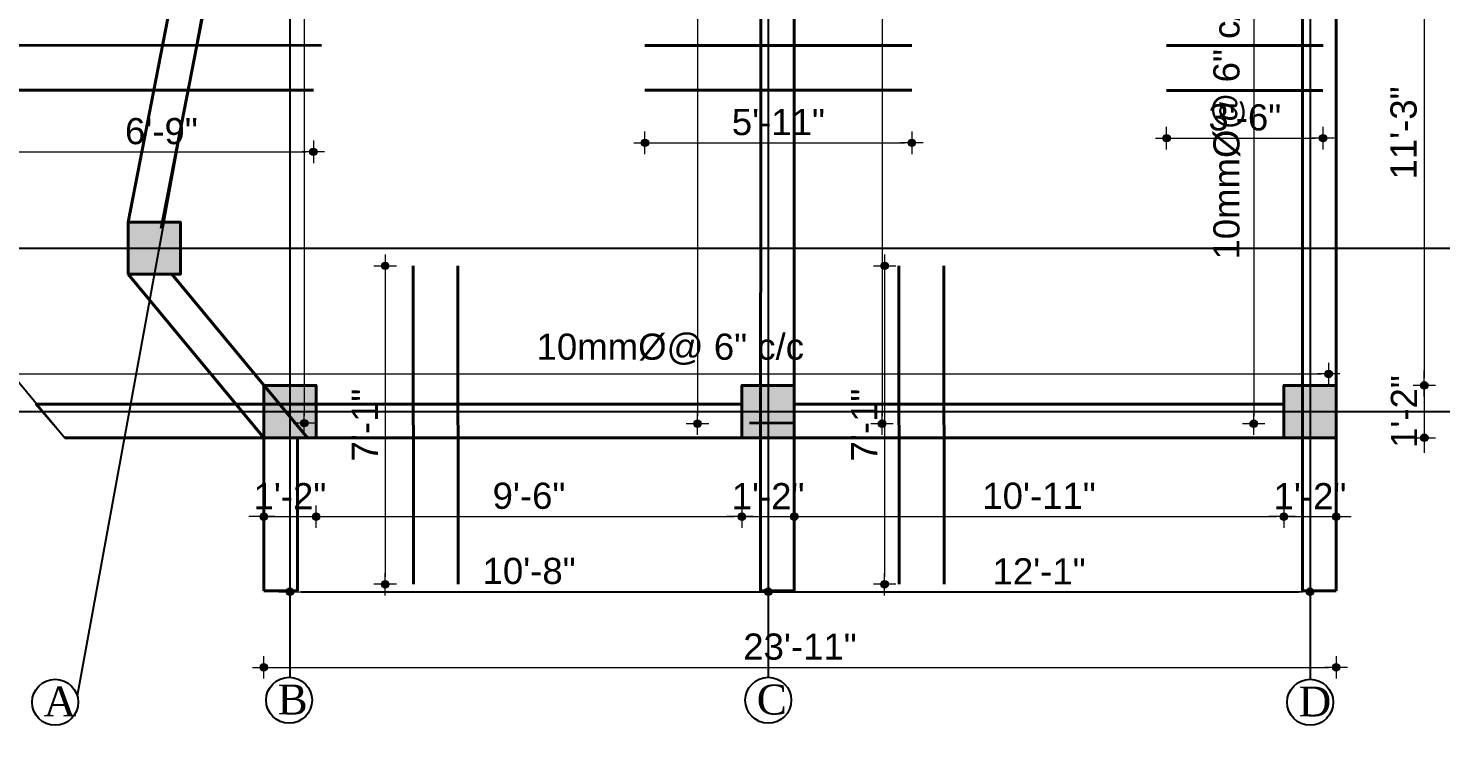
# Model space of a CAD drawing. Header units: inches. Extents: x -12073856 to 12321241, y -1226296 to 1319224.
# Drawn here: x 121138.6 to 121516.4, y 45387.8 to 45575.6 of the extents above; entities that cross this region are included whole.
import ezdxf

# ---------------------------------------------------------------- set-up
doc = ezdxf.new("R2010")
doc.units = ezdxf.units.IN
doc.header["$MEASUREMENT"] = 0
doc.header["$PDMODE"] = 35
for name, color, linetype, lineweight in [('1', 7, 'Continuous', 13), ('Column', 181, 'Continuous', 40), ('DIM_LINE', 173, 'Continuous', 20), ('Hatch', 9, 'Continuous', 9), ('ST-REINFOR', 201, 'Continuous', 40), ('Stairs', 61, 'Continuous', 18), ('Toilet', 7, 'Continuous', 25), ('Walls', 11, 'Continuous', 35), ('Windows', 151, 'Continuous', 15)]:
    doc.layers.add(name, color=color, linetype=linetype, lineweight=lineweight)
doc.styles.add('ordinary', font='times.ttf')
doc.styles.add('ramon', font='arial.ttf')
doc.dimstyles.new('S8', dxfattribs={"dimtxt": 7, "dimasz": 2, "dimexe": 6, "dimexo": 18, "dimgap": 1.9375, "dimtad": 1, "dimdec": 1, "dimzin": 3, "dimdsep": 46, "dimlunit": 4, "dimtxsty": 'ramon', "dimblk": 'dot 2', "dimcen": 0.09375, "dimse1": 1, "dimse2": 1, "dimclrd": 1, "dimclre": 1, "dimclrt": 256, "dimadec": 0, "dimazin": 0, "dimtfac": 0.75, "dimtdec": 1, "dimtix": 1, "dimtmove": 1, "dimatfit": 3, "dimldrblk": 'DOT', "dimfxl": 1, "dimtolj": 1, "dimtzin": 0, "dimlwd": 9, "dimlwe": 9, "dimarcsym": 0})

# ---------------------------------------------------------------- blocks, each defined once
blk = doc.blocks.new('colm')
at = {"layer": 'Hatch'}
h = blk.add_hatch(color=256, dxfattribs=at)
h.dxf.hatch_style = 1
h.paths.add_polyline_path([(66705.71, 8319.73), (66705.71, 8307.73), (66717.71, 8307.73), (66717.71, 8319.73)])
at = {"layer": 'Column'}
blk.add_lwpolyline([(66705.71, 8307.73), (66717.71, 8307.73), (66717.71, 8319.73), (66705.71, 8319.73)], close=True, dxfattribs=at)
blk = doc.blocks.new('dot1')
at = {"layer": 'Hatch'}
h = blk.add_hatch(color=256, dxfattribs=at)
edge = h.paths.add_edge_path()
edge.add_arc((0, 0), 1, 0, 360)
for p, q in [((3, 0), (-3, 0)), ((0, 3), (0, -3))]:
    blk.add_line(p, q, dxfattribs=at)
blk.add_circle((0, 0), 1, dxfattribs=at)
blk = doc.blocks.new('dot 2')
at = {"layer": 'Hatch', "xscale": 0.5, "yscale": 0.5, "zscale": 0.5}
blk.add_blockref('dot1', (0, 0), dxfattribs=at)
blk = doc.blocks.new('*D1268')
at = {"layer": 'Defpoints', "color": 0, "transparency": 16777216}
for p in [(121488.39, 45615.14), (121488.39, 45480), (121511.97, 45480)]:
    blk.add_point(p, dxfattribs=at)
at = {"layer": 'Toilet', "color": 1, "lineweight": 9, "transparency": 16777216}
blk.add_line((121511.97, 45613.14), (121511.97, 45482), dxfattribs=at)
at = {"layer": 'Toilet', "color": 1, "lineweight": 9, "transparency": 16777216, "xscale": 2, "yscale": 2, "zscale": 2}
for p, rotation in [((121511.97, 45615.14), 90), ((121511.97, 45480), 270)]:
    blk.add_blockref('dot 2', p, dxfattribs=dict(at, rotation=rotation))
at = {"layer": 'Toilet', "transparency": 16777216, "insert": (121506.46, 45547.57), "char_height": 7, "attachment_point": 5, "rotation": 90, "style": 'ramon'}
blk.add_mtext('\\A1;11\'-3"', dxfattribs=at)
blk = doc.blocks.new('_Dot')
at = {"color": 0, "lineweight": -2}
blk.add_line((-0.5, 0), (-1, 0), dxfattribs=at)
at = {"color": 0, "const_width": 0.5}
blk.add_lwpolyline([(-0.25, 0, 1), (0.25, 0, 1)], format="xyb", close=True, dxfattribs=at)
blk = doc.blocks.new('*D1269')
at = {"layer": 'Defpoints', "color": 0, "transparency": 16777216}
for p in [(121488.39, 45480), (121488.39, 45466), (121511.97, 45466)]:
    blk.add_point(p, dxfattribs=at)
at = {"layer": 'Toilet', "color": 1, "lineweight": 9, "transparency": 16777216}
for p, q in [((121511.97, 45482), (121511.97, 45484)), ((121511.97, 45480), (121511.97, 45466)), ((121511.97, 45464), (121511.97, 45462))]:
    blk.add_line(p, q, dxfattribs=at)
at = {"layer": 'Toilet', "color": 1, "lineweight": 9, "transparency": 16777216, "xscale": 2, "yscale": 2, "zscale": 2}
for p, rotation in [((121511.97, 45480), 270), ((121511.97, 45466), 90)]:
    blk.add_blockref('dot 2', p, dxfattribs=dict(at, rotation=rotation))
at = {"layer": 'Toilet', "transparency": 16777216, "insert": (121506.52, 45473), "char_height": 7, "attachment_point": 5, "rotation": 90, "style": 'ramon'}
blk.add_mtext('\\A1;1\'-2"', dxfattribs=at)
blk = doc.blocks.new('*D1270')
at = {"layer": 'Defpoints', "color": 0, "transparency": 16777216}
for p in [(121488.39, 45622.14), (121538.01, 45622.14), (121488.39, 45473)]:
    blk.add_point(p, dxfattribs=at)
at = {"layer": 'Toilet', "color": 1, "lineweight": 9, "transparency": 16777216}
blk.add_line((121538.01, 45475), (121538.01, 45620.14), dxfattribs=at)
at = {"layer": 'Toilet', "color": 1, "lineweight": 9, "transparency": 16777216, "xscale": 2, "yscale": 2, "zscale": 2}
for p, rotation in [((121538.01, 45622.14), 90), ((121538.01, 45473), 270)]:
    blk.add_blockref('dot 2', p, dxfattribs=dict(at, rotation=rotation))
at = {"layer": 'Toilet', "transparency": 16777216, "insert": (121532.5, 45547.57), "char_height": 7, "attachment_point": 5, "rotation": 90, "style": 'ramon'}
blk.add_mtext('\\A1;12\'-5"', dxfattribs=at)
blk = doc.blocks.new('*D1272')
at = {"layer": 'Defpoints', "color": 0, "transparency": 16777216}
for p in [(121488.44, 45779.14), (121488.44, 45466), (121556.57, 45466)]:
    blk.add_point(p, dxfattribs=at)
at = {"layer": 'Toilet', "color": 1, "lineweight": 9, "transparency": 16777216}
blk.add_line((121556.57, 45777.14), (121556.57, 45468), dxfattribs=at)
at = {"layer": 'Toilet', "color": 1, "lineweight": 9, "transparency": 16777216, "xscale": 2, "yscale": 2, "zscale": 2}
for p, rotation in [((121556.57, 45779.14), 90), ((121556.57, 45466), 270)]:
    blk.add_blockref('dot 2', p, dxfattribs=dict(at, rotation=rotation))
at = {"layer": 'Toilet', "transparency": 16777216, "insert": (121551.06, 45622.57), "char_height": 7, "attachment_point": 5, "rotation": 90, "style": 'ramon'}
blk.add_mtext('\\A1;26\'-1"', dxfattribs=at)
blk = doc.blocks.new('*D1273')
at = {"layer": 'Defpoints', "color": 0, "transparency": 16777216}
for p in [(121201.56, 45466), (121215.56, 45466), (121215.56, 45444.9)]:
    blk.add_point(p, dxfattribs=at)
at = {"layer": 'Toilet', "color": 1, "lineweight": 9, "transparency": 16777216}
for p, q in [((121199.56, 45444.9), (121197.56, 45444.9)), ((121201.56, 45444.9), (121215.56, 45444.9)), ((121217.56, 45444.9), (121219.56, 45444.9))]:
    blk.add_line(p, q, dxfattribs=at)
at = {"layer": 'Toilet', "color": 1, "lineweight": 9, "transparency": 16777216, "xscale": 2, "yscale": 2, "zscale": 2}
blk.add_blockref('dot 2', (121201.56, 45444.9), dxfattribs=at)
at = {"layer": 'Toilet', "color": 1, "lineweight": 9, "transparency": 16777216, "xscale": 2, "yscale": 2, "zscale": 2, "rotation": 180}
blk.add_blockref('dot 2', (121215.56, 45444.9), dxfattribs=at)
at = {"layer": 'Toilet', "transparency": 16777216, "insert": (121208.56, 45450.36), "char_height": 7, "attachment_point": 5, "style": 'ramon'}
blk.add_mtext('\\A1;1\'-2"', dxfattribs=at)
blk = doc.blocks.new('*D1274')
at = {"layer": 'Defpoints', "color": 0, "transparency": 16777216}
for p in [(121215.56, 45466), (121329.44, 45466), (121329.44, 45444.9)]:
    blk.add_point(p, dxfattribs=at)
at = {"layer": 'Toilet', "color": 1, "lineweight": 9, "transparency": 16777216}
blk.add_line((121217.56, 45444.9), (121327.44, 45444.9), dxfattribs=at)
at = {"layer": 'Toilet', "color": 1, "lineweight": 9, "transparency": 16777216, "xscale": 2, "yscale": 2, "zscale": 2, "rotation": 180}
blk.add_blockref('dot 2', (121215.56, 45444.9), dxfattribs=at)
at = {"layer": 'Toilet', "color": 1, "lineweight": 9, "transparency": 16777216, "xscale": 2, "yscale": 2, "zscale": 2}
blk.add_blockref('dot 2', (121329.44, 45444.9), dxfattribs=at)
at = {"layer": 'Toilet', "transparency": 16777216, "insert": (121272.5, 45450.42), "char_height": 7, "attachment_point": 5, "style": 'ramon'}
blk.add_mtext('\\A1;9\'-6"', dxfattribs=at)
blk = doc.blocks.new('*D1275')
at = {"layer": 'Defpoints', "color": 0, "transparency": 16777216}
for p in [(121329.44, 45466), (121343.44, 45466), (121343.44, 45444.9)]:
    blk.add_point(p, dxfattribs=at)
at = {"layer": 'Toilet', "color": 1, "lineweight": 9, "transparency": 16777216}
for p, q in [((121327.44, 45444.9), (121325.44, 45444.9)), ((121329.44, 45444.9), (121343.44, 45444.9)), ((121345.44, 45444.9), (121347.44, 45444.9))]:
    blk.add_line(p, q, dxfattribs=at)
at = {"layer": 'Toilet', "color": 1, "lineweight": 9, "transparency": 16777216, "xscale": 2, "yscale": 2, "zscale": 2}
blk.add_blockref('dot 2', (121329.44, 45444.9), dxfattribs=at)
at = {"layer": 'Toilet', "color": 1, "lineweight": 9, "transparency": 16777216, "xscale": 2, "yscale": 2, "zscale": 2, "rotation": 180}
blk.add_blockref('dot 2', (121343.44, 45444.9), dxfattribs=at)
at = {"layer": 'Toilet', "transparency": 16777216, "insert": (121336.44, 45450.36), "char_height": 7, "attachment_point": 5, "style": 'ramon'}
blk.add_mtext('\\A1;1\'-2"', dxfattribs=at)
blk = doc.blocks.new('*D1276')
at = {"layer": 'Defpoints', "color": 0, "transparency": 16777216}
for p in [(121343.44, 45466), (121474.39, 45466), (121474.39, 45444.9)]:
    blk.add_point(p, dxfattribs=at)
at = {"layer": 'Toilet', "color": 1, "lineweight": 9, "transparency": 16777216}
blk.add_line((121345.44, 45444.9), (121472.39, 45444.9), dxfattribs=at)
at = {"layer": 'Toilet', "color": 1, "lineweight": 9, "transparency": 16777216, "xscale": 2, "yscale": 2, "zscale": 2, "rotation": 180}
blk.add_blockref('dot 2', (121343.44, 45444.9), dxfattribs=at)
at = {"layer": 'Toilet', "color": 1, "lineweight": 9, "transparency": 16777216, "xscale": 2, "yscale": 2, "zscale": 2}
blk.add_blockref('dot 2', (121474.39, 45444.9), dxfattribs=at)
at = {"layer": 'Toilet', "transparency": 16777216, "insert": (121408.92, 45450.42), "char_height": 7, "attachment_point": 5, "style": 'ramon'}
blk.add_mtext('\\A1;10\'-11"', dxfattribs=at)
blk = doc.blocks.new('*D1277')
at = {"layer": 'Defpoints', "color": 0, "transparency": 16777216}
for p in [(121474.39, 45466), (121488.39, 45466), (121488.39, 45444.9)]:
    blk.add_point(p, dxfattribs=at)
at = {"layer": 'Toilet', "color": 1, "lineweight": 9, "transparency": 16777216}
for p, q in [((121472.39, 45444.9), (121470.39, 45444.9)), ((121474.39, 45444.9), (121488.39, 45444.9)), ((121490.39, 45444.9), (121492.39, 45444.9))]:
    blk.add_line(p, q, dxfattribs=at)
at = {"layer": 'Toilet', "color": 1, "lineweight": 9, "transparency": 16777216, "xscale": 2, "yscale": 2, "zscale": 2}
blk.add_blockref('dot 2', (121474.39, 45444.9), dxfattribs=at)
at = {"layer": 'Toilet', "color": 1, "lineweight": 9, "transparency": 16777216, "xscale": 2, "yscale": 2, "zscale": 2, "rotation": 180}
blk.add_blockref('dot 2', (121488.39, 45444.9), dxfattribs=at)
at = {"layer": 'Toilet', "transparency": 16777216, "insert": (121481.39, 45450.36), "char_height": 7, "attachment_point": 5, "style": 'ramon'}
blk.add_mtext('\\A1;1\'-2"', dxfattribs=at)
blk = doc.blocks.new('*D1278')
at = {"layer": 'Defpoints', "color": 0, "transparency": 16777216}
for p in [(121208.56, 45466), (121336.5, 45466), (121336.5, 45424.79)]:
    blk.add_point(p, dxfattribs=at)
at = {"layer": 'Toilet', "color": 1, "lineweight": 9, "transparency": 16777216}
blk.add_line((121210.56, 45424.79), (121334.5, 45424.79), dxfattribs=at)
at = {"layer": 'Toilet', "color": 1, "lineweight": 9, "transparency": 16777216, "xscale": 2, "yscale": 2, "zscale": 2, "rotation": 180}
blk.add_blockref('dot 2', (121208.56, 45424.79), dxfattribs=at)
at = {"layer": 'Toilet', "color": 1, "lineweight": 9, "transparency": 16777216, "xscale": 2, "yscale": 2, "zscale": 2}
blk.add_blockref('dot 2', (121336.5, 45424.79), dxfattribs=at)
at = {"layer": 'Toilet', "transparency": 16777216, "insert": (121272.53, 45430.31), "char_height": 7, "attachment_point": 5, "style": 'ramon'}
blk.add_mtext('\\A1;10\'-8"', dxfattribs=at)
blk = doc.blocks.new('*D1279')
at = {"layer": 'Defpoints', "color": 0, "transparency": 16777216}
for p in [(121336.5, 45466), (121481.39, 45466), (121481.39, 45424.79)]:
    blk.add_point(p, dxfattribs=at)
at = {"layer": 'Toilet', "color": 1, "lineweight": 9, "transparency": 16777216}
blk.add_line((121338.5, 45424.79), (121479.39, 45424.79), dxfattribs=at)
at = {"layer": 'Toilet', "color": 1, "lineweight": 9, "transparency": 16777216, "xscale": 2, "yscale": 2, "zscale": 2, "rotation": 180}
blk.add_blockref('dot 2', (121336.5, 45424.79), dxfattribs=at)
at = {"layer": 'Toilet', "color": 1, "lineweight": 9, "transparency": 16777216, "xscale": 2, "yscale": 2, "zscale": 2}
blk.add_blockref('dot 2', (121481.39, 45424.79), dxfattribs=at)
at = {"layer": 'Toilet', "transparency": 16777216, "insert": (121408.94, 45430.25), "char_height": 7, "attachment_point": 5, "style": 'ramon'}
blk.add_mtext('\\A1;12\'-1"', dxfattribs=at)
blk = doc.blocks.new('*D1280')
at = {"layer": 'Defpoints', "color": 0, "transparency": 16777216}
for p in [(121201.56, 45466), (121488.39, 45466), (121488.39, 45404.55)]:
    blk.add_point(p, dxfattribs=at)
at = {"layer": 'Toilet', "color": 1, "lineweight": 9, "transparency": 16777216}
blk.add_line((121203.56, 45404.55), (121486.39, 45404.55), dxfattribs=at)
at = {"layer": 'Toilet', "color": 1, "lineweight": 9, "transparency": 16777216, "xscale": 2, "yscale": 2, "zscale": 2, "rotation": 180}
blk.add_blockref('dot 2', (121201.56, 45404.55), dxfattribs=at)
at = {"layer": 'Toilet', "color": 1, "lineweight": 9, "transparency": 16777216, "xscale": 2, "yscale": 2, "zscale": 2}
blk.add_blockref('dot 2', (121488.39, 45404.55), dxfattribs=at)
at = {"layer": 'Toilet', "transparency": 16777216, "insert": (121344.98, 45410.06), "char_height": 7, "attachment_point": 5, "style": 'ramon'}
blk.add_mtext('\\A1;23\'-11"', dxfattribs=at)
blk = doc.blocks.new('*D1291')
at = {"layer": 'Defpoints', "color": 0, "transparency": 16777216}
for p in [(121041.27, 45779.14), (121150.45, 45779.14), (121101.22, 45509.73)]:
    blk.add_point(p, dxfattribs=at)
at = {"layer": 'Toilet', "color": 1, "lineweight": 9, "transparency": 16777216}
blk.add_line((121041.27, 45511.73), (121041.27, 45777.14), dxfattribs=at)
at = {"layer": 'Toilet', "color": 1, "lineweight": 9, "transparency": 16777216, "xscale": 2, "yscale": 2, "zscale": 2}
for p, rotation in [((121041.27, 45779.14), 90), ((121041.27, 45509.73), 270)]:
    blk.add_blockref('dot 2', p, dxfattribs=dict(at, rotation=rotation))
at = {"layer": 'Toilet', "transparency": 16777216, "insert": (121035.76, 45644.44), "char_height": 7, "attachment_point": 5, "rotation": 90, "style": 'ramon'}
blk.add_mtext('\\A1;22\'-5"', dxfattribs=at)
blk = doc.blocks.new('*D1492')
at = {"layer": 'Defpoints', "color": 0, "transparency": 16777216}
for p in [(121133.55, 45559.03), (121214.82, 45559.01), (121214.82, 45542.5)]:
    blk.add_point(p, dxfattribs=at)
at = {"layer": 'Toilet', "color": 1, "lineweight": 9, "transparency": 16777216}
blk.add_line((121135.55, 45542.5), (121212.82, 45542.5), dxfattribs=at)
at = {"layer": 'Toilet', "color": 1, "lineweight": 9, "transparency": 16777216, "xscale": 2, "yscale": 2, "zscale": 2, "rotation": 180}
blk.add_blockref('dot 2', (121133.55, 45542.5), dxfattribs=at)
at = {"layer": 'Toilet', "color": 1, "lineweight": 9, "transparency": 16777216, "xscale": 2, "yscale": 2, "zscale": 2}
blk.add_blockref('dot 2', (121214.82, 45542.5), dxfattribs=at)
at = {"layer": 'Toilet', "transparency": 16777216, "insert": (121174.18, 45548.01), "char_height": 7, "attachment_point": 5, "style": 'ramon'}
blk.add_mtext('\\A1;6\'-9"', dxfattribs=at)
blk = doc.blocks.new('*D1493')
at = {"layer": 'Defpoints', "color": 0, "transparency": 16777216}
for p in [(121443.04, 45558.95), (121484.87, 45558.94), (121484.87, 45546.17)]:
    blk.add_point(p, dxfattribs=at)
at = {"layer": 'Toilet', "color": 1, "lineweight": 9, "transparency": 16777216}
blk.add_line((121445.04, 45546.17), (121482.87, 45546.17), dxfattribs=at)
at = {"layer": 'Toilet', "color": 1, "lineweight": 9, "transparency": 16777216, "xscale": 2, "yscale": 2, "zscale": 2, "rotation": 180}
blk.add_blockref('dot 2', (121443.04, 45546.17), dxfattribs=at)
at = {"layer": 'Toilet', "color": 1, "lineweight": 9, "transparency": 16777216, "xscale": 2, "yscale": 2, "zscale": 2}
blk.add_blockref('dot 2', (121484.87, 45546.17), dxfattribs=at)
at = {"layer": 'Toilet', "transparency": 16777216, "insert": (121463.96, 45551.68), "char_height": 7, "attachment_point": 5, "style": 'ramon'}
blk.add_mtext('\\A1;3\'-6"', dxfattribs=at)
blk = doc.blocks.new('*D1494')
at = {"layer": 'Defpoints', "color": 0, "transparency": 16777216}
for p in [(121303.5, 45558.98), (121374.9, 45558.97), (121374.9, 45544.93)]:
    blk.add_point(p, dxfattribs=at)
at = {"layer": 'Toilet', "color": 1, "lineweight": 9, "transparency": 16777216}
blk.add_line((121305.5, 45544.93), (121372.9, 45544.93), dxfattribs=at)
at = {"layer": 'Toilet', "color": 1, "lineweight": 9, "transparency": 16777216, "xscale": 2, "yscale": 2, "zscale": 2, "rotation": 180}
blk.add_blockref('dot 2', (121303.5, 45544.93), dxfattribs=at)
at = {"layer": 'Toilet', "color": 1, "lineweight": 9, "transparency": 16777216, "xscale": 2, "yscale": 2, "zscale": 2}
blk.add_blockref('dot 2', (121374.9, 45544.93), dxfattribs=at)
at = {"layer": 'Toilet', "transparency": 16777216, "insert": (121339.2, 45550.44), "char_height": 7, "attachment_point": 5, "style": 'ramon'}
blk.add_mtext('\\A1;5\'-11"', dxfattribs=at)
blk = doc.blocks.new('*D1295')
at = {"layer": 'Defpoints', "color": 0, "transparency": 16777216}
for p in [(121253.49, 45512), (121234.04, 45426.79), (121253.58, 45426.79)]:
    blk.add_point(p, dxfattribs=at)
at = {"layer": 'Toilet', "color": 1, "lineweight": 9, "transparency": 16777216}
blk.add_line((121234.04, 45510), (121234.04, 45428.79), dxfattribs=at)
at = {"layer": 'Toilet', "color": 1, "lineweight": 9, "transparency": 16777216, "xscale": 2, "yscale": 2, "zscale": 2}
for p, rotation in [((121234.04, 45512), 90), ((121234.04, 45426.79), 270)]:
    blk.add_blockref('dot 2', p, dxfattribs=dict(at, rotation=rotation))
at = {"layer": 'Toilet', "transparency": 16777216, "insert": (121228.58, 45469.4), "char_height": 7, "attachment_point": 5, "rotation": 90, "style": 'ramon'}
blk.add_mtext('\\A1;7\'-1"', dxfattribs=at)
blk = doc.blocks.new('*D1296')
at = {"layer": 'Defpoints', "color": 0, "transparency": 16777216}
for p in [(121383.46, 45512), (121367.61, 45426.79), (121383.54, 45426.79)]:
    blk.add_point(p, dxfattribs=at)
at = {"layer": 'Toilet', "color": 1, "lineweight": 9, "transparency": 16777216}
blk.add_line((121367.61, 45510), (121367.61, 45428.79), dxfattribs=at)
at = {"layer": 'Toilet', "color": 1, "lineweight": 9, "transparency": 16777216, "xscale": 2, "yscale": 2, "zscale": 2}
for p, rotation in [((121367.61, 45512), 90), ((121367.61, 45426.79), 270)]:
    blk.add_blockref('dot 2', p, dxfattribs=dict(at, rotation=rotation))
at = {"layer": 'Toilet', "transparency": 16777216, "insert": (121362.16, 45469.4), "char_height": 7, "attachment_point": 5, "rotation": 90, "style": 'ramon'}
blk.add_mtext('\\A1;7\'-1"', dxfattribs=at)
blk = doc.blocks.new('*D1298')
at = {"layer": 'Defpoints', "color": 0, "transparency": 16777216}
for p in [(121230.16, 45774.71), (121212.4, 45469.89), (121218.46, 45469.89)]:
    blk.add_point(p, dxfattribs=at)
at = {"layer": 'DIM_LINE', "color": 1, "lineweight": 9, "transparency": 16777216}
blk.add_line((121212.4, 45772.71), (121212.4, 45471.89), dxfattribs=at)
at = {"layer": 'DIM_LINE', "color": 1, "lineweight": 9, "transparency": 16777216, "xscale": 2, "yscale": 2, "zscale": 2}
for p, rotation in [((121212.4, 45774.71), 90), ((121212.4, 45469.89), 270)]:
    blk.add_blockref('dot 2', p, dxfattribs=dict(at, rotation=rotation))
at = {"layer": 'DIM_LINE', "transparency": 16777216, "insert": (121205.8, 45622.3), "char_height": 7, "attachment_point": 5, "rotation": 90, "style": 'ramon'}
blk.add_mtext('\\A1;10mm%%C@ 6" c/c', dxfattribs=at)
blk = doc.blocks.new('*D1299')
at = {"layer": 'Defpoints', "color": 0, "transparency": 16777216}
for p in [(121384.7, 45774.57), (121366.94, 45469.75), (121373, 45469.75)]:
    blk.add_point(p, dxfattribs=at)
at = {"layer": 'DIM_LINE', "color": 1, "lineweight": 9, "transparency": 16777216}
blk.add_line((121366.94, 45772.57), (121366.94, 45471.75), dxfattribs=at)
at = {"layer": 'DIM_LINE', "color": 1, "lineweight": 9, "transparency": 16777216, "xscale": 2, "yscale": 2, "zscale": 2}
for p, rotation in [((121366.94, 45774.57), 90), ((121366.94, 45469.75), 270)]:
    blk.add_blockref('dot 2', p, dxfattribs=dict(at, rotation=rotation))
at = {"layer": 'DIM_LINE', "transparency": 16777216, "insert": (121360.34, 45622.16), "char_height": 7, "attachment_point": 5, "rotation": 90, "style": 'ramon'}
blk.add_mtext('\\A1;10mm%%C@ 6" c/c', dxfattribs=at)
blk = doc.blocks.new('*D1300')
at = {"layer": 'Defpoints', "color": 0, "transparency": 16777216}
for p in [(121488.44, 45629.14), (121466.34, 45469.75), (121472.4, 45469.75)]:
    blk.add_point(p, dxfattribs=at)
at = {"layer": 'DIM_LINE', "color": 1, "lineweight": 9, "transparency": 16777216}
blk.add_line((121466.34, 45627.14), (121466.34, 45471.75), dxfattribs=at)
at = {"layer": 'DIM_LINE', "color": 1, "lineweight": 9, "transparency": 16777216, "xscale": 2, "yscale": 2, "zscale": 2}
for p, rotation in [((121466.34, 45629.14), 90), ((121466.34, 45469.75), 270)]:
    blk.add_blockref('dot 2', p, dxfattribs=dict(at, rotation=rotation))
at = {"layer": 'DIM_LINE', "transparency": 16777216, "insert": (121459.74, 45549.45), "char_height": 7, "attachment_point": 5, "rotation": 90, "style": 'ramon'}
blk.add_mtext('\\A1;10mm%%C@ 6" c/c', dxfattribs=at)
blk = doc.blocks.new('*D1301')
at = {"layer": 'Defpoints', "color": 0, "transparency": 16777216}
for p in [(121335.32, 45774.57), (121317.56, 45469.75), (121323.62, 45469.75)]:
    blk.add_point(p, dxfattribs=at)
at = {"layer": 'DIM_LINE', "color": 1, "lineweight": 9, "transparency": 16777216}
blk.add_line((121317.56, 45772.57), (121317.56, 45471.75), dxfattribs=at)
at = {"layer": 'DIM_LINE', "color": 1, "lineweight": 9, "transparency": 16777216, "xscale": 2, "yscale": 2, "zscale": 2}
for p, rotation in [((121317.56, 45774.57), 90), ((121317.56, 45469.75), 270)]:
    blk.add_blockref('dot 2', p, dxfattribs=dict(at, rotation=rotation))
at = {"layer": 'DIM_LINE', "transparency": 16777216, "insert": (121310.96, 45622.16), "char_height": 7, "attachment_point": 5, "rotation": 90, "style": 'ramon'}
blk.add_mtext('\\A1;10mm%%C@ 6" c/c', dxfattribs=at)
blk = doc.blocks.new('*D1303')
at = {"layer": 'Defpoints', "color": 0, "transparency": 16777216}
for p in [(121486.37, 45484.78), (121134.21, 45483.08), (121486.37, 45483.08)]:
    blk.add_point(p, dxfattribs=at)
at = {"layer": 'DIM_LINE', "color": 1, "lineweight": 9, "transparency": 16777216}
blk.add_line((121136.21, 45483.08), (121484.37, 45483.08), dxfattribs=at)
at = {"layer": 'DIM_LINE', "color": 1, "lineweight": 9, "transparency": 16777216, "xscale": 2, "yscale": 2, "zscale": 2, "rotation": 180}
blk.add_blockref('dot 2', (121134.21, 45483.08), dxfattribs=at)
at = {"layer": 'DIM_LINE', "color": 1, "lineweight": 9, "transparency": 16777216, "xscale": 2, "yscale": 2, "zscale": 2}
blk.add_blockref('dot 2', (121486.37, 45483.08), dxfattribs=at)
at = {"layer": 'DIM_LINE', "transparency": 16777216, "insert": (121310.29, 45489.67), "char_height": 7, "attachment_point": 5, "style": 'ramon'}
blk.add_mtext('\\A1;10mm%%C@ 6" c/c', dxfattribs=at)
blk = doc.blocks.new('*D1495')
at = {"layer": 'Defpoints', "color": 0, "transparency": 16777216}
for p in [(121140.44, 46358.45), (121140.44, 46337.8), (121056.44, 19668.43)]:
    blk.add_point(p, dxfattribs=at)
at = {"layer": 'Toilet', "color": 1, "lineweight": 9, "transparency": 16777216}
blk.add_line((121058.44, 46358.45), (121138.44, 46358.45), dxfattribs=at)
at = {"layer": 'Toilet', "color": 1, "lineweight": 9, "transparency": 16777216, "xscale": 2, "yscale": 2, "zscale": 2, "rotation": 180}
blk.add_blockref('dot 2', (121056.44, 46358.45), dxfattribs=at)
at = {"layer": 'Toilet', "color": 1, "lineweight": 9, "transparency": 16777216, "xscale": 2, "yscale": 2, "zscale": 2}
blk.add_blockref('dot 2', (121140.44, 46358.45), dxfattribs=at)
at = {"layer": 'Toilet', "transparency": 16777216, "insert": (121098.44, 46363.96), "char_height": 7, "attachment_point": 5, "style": 'ramon'}
blk.add_mtext('\\A1;7\'-0"', dxfattribs=at)
blk = doc.blocks.new('*D1505')
at = {"layer": 'Defpoints', "color": 0, "transparency": 16777216}
for p in [(121261.44, 45983.66), (121281.33, 19314.29), (121261.44, 19287.64)]:
    blk.add_point(p, dxfattribs=at)
at = {"layer": 'Toilet', "color": 1, "lineweight": 9, "transparency": 16777216}
for p, q in [((121259.44, 19287.64), (121257.44, 19287.64)), ((121281.33, 19287.64), (121261.44, 19287.64)), ((121283.33, 19287.64), (121285.33, 19287.64))]:
    blk.add_line(p, q, dxfattribs=at)
at = {"layer": 'Toilet', "color": 1, "lineweight": 9, "transparency": 16777216, "xscale": 2, "yscale": 2, "zscale": 2}
blk.add_blockref('dot 2', (121261.44, 19287.64), dxfattribs=at)
at = {"layer": 'Toilet', "color": 1, "lineweight": 9, "transparency": 16777216, "xscale": 2, "yscale": 2, "zscale": 2, "rotation": 180}
blk.add_blockref('dot 2', (121281.33, 19287.64), dxfattribs=at)
at = {"layer": 'Toilet', "transparency": 16777216, "insert": (121271.39, 19293.15), "char_height": 7, "attachment_point": 5, "style": 'ramon'}
blk.add_mtext('\\A1;1\'-8"', dxfattribs=at)

msp = doc.modelspace()

# ---------------------------------------------------------------- linework, layer by layer
for p, q in [((121235.6, 45856.33), (121151.66, 45396.94)), ((121208.56, 45856.29), (121208.56, 45401.88)), ((121336.5, 45855.95), (121336.5, 45401.89)), ((121481.44, 45855.95), (121481.44, 45401.35))]:
    msp.add_line(p, q)
at = {"layer": 'Column', "color": 1}
for p, q in [((121343.5, 45765.14), (121343.43, 45425)), ((121185.81, 45629.14), (121165.27, 45523.73)), ((121192.25, 45615.14), (121174.1, 45522.01)), ((121334.47, 45615.14), (121334.43, 45425)), ((121479.39, 45615.14), (121479.39, 45425)), ((121488.39, 45615.14), (121488.39, 45425)), ((121165.27, 45509.73), (121201.56, 45466)), ((121176.96, 45509.73), (121213.26, 45466)), ((121140.51, 45475), (121329.44, 45475)), ((121474.39, 45475), (121343.44, 45475)), ((121148.38, 45466), (121329.44, 45466)), ((121201.56, 45466), (121201.56, 45425)), ((121210.56, 45466), (121210.56, 45425)), ((121488.39, 45466), (121343.44, 45466)), ((121201.56, 45425), (121210.56, 45425)), ((121334.43, 45425), (121343.43, 45425)), ((121479.39, 45425), (121488.39, 45425))]:
    msp.add_line(p, q, dxfattribs=at)
at = {"layer": 'ST-REINFOR'}
for p, q in [((121135.89, 45571.02), (121217.01, 45571)), ((121303.5, 45570.98), (121374.9, 45570.97)), ((121443.04, 45570.95), (121484.88, 45570.94)), ((121133.55, 45559.03), (121214.82, 45559.01)), ((121303.5, 45558.98), (121374.9, 45558.97)), ((121443.04, 45558.95), (121484.87, 45558.94)), ((121241.49, 45512), (121241.58, 45426.78)), ((121253.49, 45512.02), (121253.58, 45426.79)), ((121371.46, 45512), (121371.54, 45426.78)), ((121383.46, 45512.02), (121383.54, 45426.79))]:
    msp.add_line(p, q, dxfattribs=at)
at = {"layer": 'Stairs'}
msp.add_line((121148.38, 45466), (121140.51, 45475), dxfattribs=at)
at = {"layer": 'Toilet'}
for p, q in [((121021.69, 45516.73), (121570.44, 45516.73)), ((121021.69, 45473), (121570.44, 45473))]:
    msp.add_line(p, q, dxfattribs=at)
for centre in [(121145.76, 45395.2), (121208.34, 45395.74), (121336.5, 45395.74), (121481.44, 45395.2)]:
    msp.add_circle(centre, 6.15, dxfattribs=at)
at = {"layer": 'Walls'}
msp.add_line((121331.5, 45470), (121343.5, 45470), dxfattribs=at)
at = {"layer": 'Windows', "color": 1, "lineweight": -2}
for p, q in [((121120.04, 45500.15), (121148.38, 45466)), ((121211.56, 45424.79), (121478.39, 45424.79))]:
    msp.add_line(p, q, dxfattribs=at)

# ---------------------------------------------------------------- block references
at = {"layer": 'Column', "xscale": 1.166666666671517, "yscale": 1.166666666671517, "zscale": 1.166666666668081}
for p in [(43341.95, 35817.38), (43378.24, 35773.66), (43506.12, 35773.66), (43651.07, 35773.66)]:
    msp.add_blockref('colm', p, dxfattribs=at)

# ---------------------------------------------------------------- texts
at = {"layer": '1', "char_height": 8, "width": 20.1234, "attachment_point": 1, "style": 'ordinary'}
for s, insert in [('A', (121142.67, 45399.41)), ('B', (121205.25, 45399.94)), ('C', (121333.41, 45399.94)), ('D', (121478.35, 45399.41))]:
    msp.add_mtext(s, dxfattribs=dict(at, insert=insert))

# ---------------------------------------------------------------- dimensions: what is measured, and where the dimension line sits
at = {"layer": 'DIM_LINE'}
for base, p1, p2, picture, middle in [((121212.4, 45469.89), (121230.16, 45774.71), (121218.46, 45469.89), '*D1298', (121205.8, 45622.3)), ((121317.56, 45469.75), (121335.32, 45774.57), (121323.62, 45469.75), '*D1301', (121310.96, 45622.16)), ((121366.94, 45469.75), (121384.7, 45774.57), (121373, 45469.75), '*D1299', (121360.34, 45622.16)), ((121466.34, 45469.75), (121488.44, 45629.14), (121472.4, 45469.75), '*D1300', (121459.74, 45549.45))]:
    dim = msp.add_linear_dim(base=base, p1=p1, p2=p2, angle=90, text='10mm%%C@ 6" c/c', dimstyle='S8', dxfattribs=at)
    dim.commit()
    dim.dimension.update_dxf_attribs({"geometry": picture, "text_midpoint": middle})
dim = msp.add_linear_dim(base=(121486.37, 45483.08), p1=(121134.21, 45483.08), p2=(121486.37, 45484.78), text='10mm%%C@ 6" c/c', dimstyle='S8', dxfattribs=at)
dim.commit()
dim.dimension.update_dxf_attribs({"geometry": '*D1303', "text_midpoint": (121310.29, 45489.67)})
at = {"layer": 'Toilet'}
for base, p1, p2, picture, middle in [((121140.44, 46358.45), (121056.44, 19668.43), (121140.44, 46337.8), '*D1495', (121098.44, 46363.96)), ((121261.44, 19287.64), (121281.33, 19314.29), (121261.44, 45983.66), '*D1505', (121271.39, 19293.15)), ((121484.87, 45546.17), (121443.04, 45558.95), (121484.87, 45558.94), '*D1493', (121463.96, 45551.68)), ((121215.56, 45444.9), (121201.56, 45466), (121215.56, 45466), '*D1273', (121208.56, 45450.36)), ((121488.39, 45404.55), (121201.56, 45466), (121488.39, 45466), '*D1280', (121344.98, 45410.06)), ((121336.5, 45424.79), (121208.56, 45466), (121336.5, 45466), '*D1278', (121272.53, 45430.31)), ((121329.44, 45444.9), (121215.56, 45466), (121329.44, 45466), '*D1274', (121272.5, 45450.42)), ((121343.44, 45444.9), (121329.44, 45466), (121343.44, 45466), '*D1275', (121336.44, 45450.36)), ((121481.39, 45424.79), (121336.5, 45466), (121481.39, 45466), '*D1279', (121408.94, 45430.25)), ((121474.3891, 45444.9039), (121343.4421, 45466.0044), (121474.3891, 45466.0044), '*D1276', (121408.9156, 45450.4154)), ((121488.39, 45444.9), (121474.39, 45466), (121488.39, 45466), '*D1277', (121481.39, 45450.36))]:
    dim = msp.add_linear_dim(base=base, p1=p1, p2=p2, dimstyle='S8', override={"dimfxl": 2, "dimfxlon": 1, "dimarcsym": 1}, dxfattribs=at)
    dim.commit()
    dim.dimension.update_dxf_attribs({"geometry": picture, "text_midpoint": middle})
dim = msp.add_linear_dim(base=(121041.27, 45779.14), p1=(121101.22, 45509.73), p2=(121150.45, 45779.14), angle=90, text='22\'-5"', dimstyle='S8', override={"dimfxl": 2, "dimfxlon": 1, "dimarcsym": 1}, dxfattribs=at)
dim.commit()
dim.dimension.update_dxf_attribs({"geometry": '*D1291', "text_midpoint": (121035.76, 45644.44)})
for base, p1, p2, picture, middle in [((121556.57, 45466), (121488.44, 45779.14), (121488.44, 45466), '*D1272', (121551.06, 45622.57)), ((121538.01, 45622.14), (121488.39, 45473), (121488.39, 45622.14), '*D1270', (121532.5, 45547.57)), ((121511.97, 45480), (121488.39, 45615.14), (121488.39, 45480), '*D1268', (121506.46, 45547.57)), ((121234.04, 45426.79), (121253.49, 45512), (121253.58, 45426.79), '*D1295', (121228.58, 45469.4)), ((121367.61, 45426.79), (121383.46, 45512), (121383.54, 45426.79), '*D1296', (121362.16, 45469.4)), ((121511.97, 45466), (121488.39, 45480), (121488.39, 45466), '*D1269', (121506.52, 45473))]:
    dim = msp.add_linear_dim(base=base, p1=p1, p2=p2, angle=90, dimstyle='S8', override={"dimfxl": 2, "dimfxlon": 1, "dimarcsym": 1}, dxfattribs=at)
    dim.commit()
    dim.dimension.update_dxf_attribs({"geometry": picture, "text_midpoint": middle})
for base, p1, p2, text, picture, middle in [((121214.82, 45542.5), (121133.55, 45559.03), (121214.82, 45559.01), '6\'-9"', '*D1492', (121174.18, 45548.01)), ((121374.9, 45544.93), (121303.5, 45558.98), (121374.9, 45558.97), '5\'-11"', '*D1494', (121339.2, 45550.44))]:
    dim = msp.add_linear_dim(base=base, p1=p1, p2=p2, text=text, dimstyle='S8', override={"dimfxl": 2, "dimfxlon": 1, "dimarcsym": 1}, dxfattribs=at)
    dim.commit()
    dim.dimension.update_dxf_attribs({"geometry": picture, "text_midpoint": middle})

doc.saveas('drawing.dxf')
